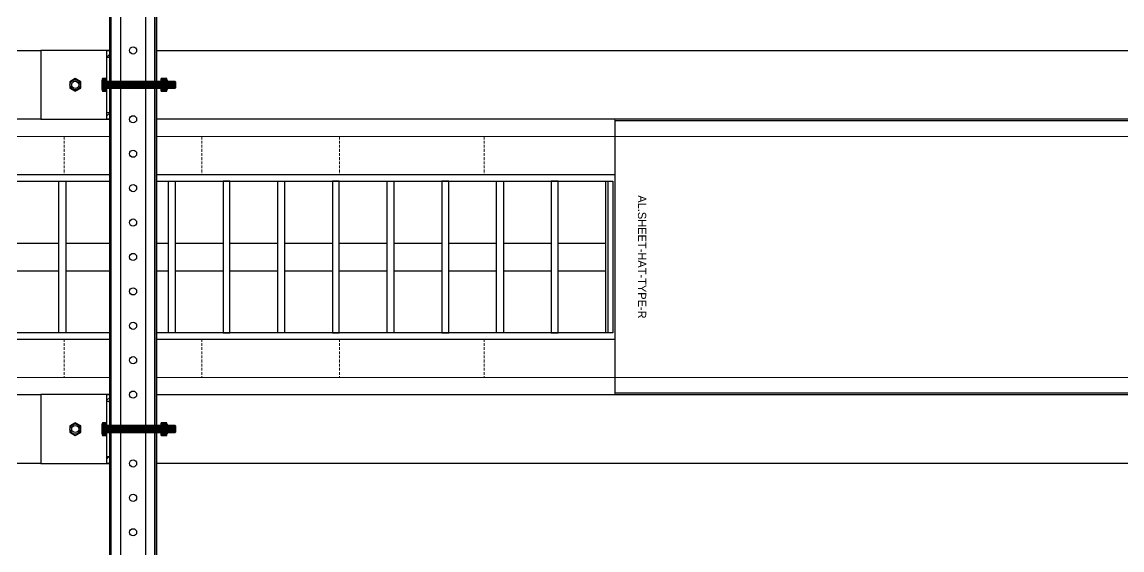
# Model space of a CAD drawing. Header units: millimetres. Extents: x -962357 to -591296, y -223672 to 59420.
# Drawn here: x -786161 to -785361, y -174657 to -174273 of the extents above; entities that cross this region are included whole.
import ezdxf
from ezdxf.enums import TextEntityAlignment as Align

# ---------------------------------------------------------------- set-up
doc = ezdxf.new("R2010")
doc.units = ezdxf.units.MM
doc.linetypes.add('DPA_Hidden 50', pattern=[3, 2, -1])
for name, color, linetype in [('000 - H A T C H', 8, 'Continuous'), ('000 - WIPEOUT', 250, 'Continuous'), ('001 - ASCESSORIES', 251, 'Continuous'), ('A04_TUBE SERIES', 2, 'Continuous'), ('A11_ALU.SOLID SHEET', 2, 'Continuous')]:
    doc.layers.add(name, color=color, linetype=linetype)
doc.layers.add('A-GLAZ-CURT', color=2, linetype='Continuous', lineweight=9)
pattern_1 = [(110, (-0.5, 0), (-0.939693, -0.34202), []), (110, (-0.2012, 0.6409), (-0.939693, -0.34202), [1.25, -0.25, 0, -0.25])]

# ---------------------------------------------------------------- blocks, each defined once
blk = doc.blocks.new('*U4636')
at = {"layer": 'A11_ALU.SOLID SHEET', "color": 0}
blk.add_lwpolyline([(1025, -98.8), (1025, 98.8), (0, 98.8), (0, -98.8)], close=True, dxfattribs=at)
at = {"layer": 'Defpoints', "color": 250}
blk.add_point((0, 0), dxfattribs=at)
blk.add_text('AL.SHEET-HAT-TYPE-R', height=6, rotation=270, dxfattribs=at).set_placement((15, 0), align=Align.BOTTOM_CENTER)
blk = doc.blocks.new('*U4621')
at = {"color": 1}
blk.add_wipeout([(600, -60), (-600, -60), (-600, 60), (600, 60)], dxfattribs=at).dxf.layer = '000 - WIPEOUT'
at = {"layer": '001 - ASCESSORIES', "color": 0}
blk.add_lwpolyline([(600, -60), (-600, -60), (-600, 60), (600, 60)], close=True, dxfattribs=at)
at = {"layer": '001 - ASCESSORIES'}
for points in [[(595, -55), (-595, -55), (-595, 55), (595, 55)], [(201.17, -55), (196.17, -55), (196.17, 55), (201.17, 55)], [(235.9, -55), (240.9, -55), (240.9, 55), (235.9, 55)], [(280.63, -55), (275.63, -55), (275.63, 55), (280.63, 55)], [(315.37, -55), (320.37, -55), (320.37, 55), (315.37, 55)], [(360.1, -55), (355.1, -55), (355.1, 55), (360.1, 55)], [(394.83, -55), (399.83, -55), (399.83, 55), (394.83, 55)], [(439.57, -55), (434.57, -55), (434.57, 55), (439.57, 55)], [(474.3, -55), (479.3, -55), (479.3, 55), (474.3, 55)], [(519.03, -55), (514.03, -55), (514.03, 55), (519.03, 55)], [(553.77, -55), (558.77, -55), (558.77, 55), (553.77, 55)], [(598.5, -55), (593.5, -55), (593.5, 55), (598.5, 55)]]:
    blk.add_lwpolyline(points, close=True, dxfattribs=at)
for points in [[(161.43, 10), (196.17, 10)], [(201.17, 10), (235.9, 10)], [(240.9, 10), (275.63, 10)], [(280.63, 10), (315.37, 10)], [(320.37, 10), (355.1, 10)], [(360.1, 10), (394.83, 10)], [(399.83, 10), (434.57, 10)], [(439.57, 10), (474.3, 10)], [(479.3, 10), (514.03, 10)], [(519.03, 10), (553.77, 10)], [(558.77, 10), (593.5, 10)], [(161.43, -10), (196.17, -10)], [(201.17, -10), (235.9, -10)], [(240.9, -10), (275.63, -10)], [(280.63, -10), (315.37, -10)], [(320.37, -10), (355.1, -10)], [(360.1, -10), (394.83, -10)], [(399.83, -10), (434.57, -10)], [(439.57, -10), (474.3, -10)], [(479.3, -10), (514.03, -10)], [(519.03, -10), (553.77, -10)], [(558.77, -10), (593.5, -10)]]:
    blk.add_lwpolyline(points, dxfattribs=at)
blk = doc.blocks.new('*U4637')
blk.add_attdef('EXTR.OVL-LENGTH_', (-25, -59.09), '', height=5)
blk.add_wipeout([(-25, 0), (25, 0), (25, 7015), (-25, 7015)]).dxf.layer = '000 - WIPEOUT'
at = {"layer": 'A04_TUBE SERIES', "color": 0}
blk.add_lwpolyline([(-25, 0), (25, 0), (25, 7015), (-25, 7015)], close=True, dxfattribs=at)
blk = doc.blocks.new('*U4908')
at = {"color": 6}
blk.add_wipeout([(875, -17), (-875, -17), (-875, 17), (875, 17)], dxfattribs=at).dxf.layer = '000 - WIPEOUT'
at = {"layer": '001 - ASCESSORIES', "color": 0, "linetype": 'ByBlock'}
for p, q in [((875, 15.8), (-875, 15.8)), ((875, -15.8), (-875, -15.8))]:
    blk.add_line(p, q, dxfattribs=at)
at = {"layer": '001 - ASCESSORIES', "color": 1}
blk.add_lwpolyline([(875, 17), (875, -17), (-875, -17), (-875, 17)], close=True, dxfattribs=at)
at = {"layer": '001 - ASCESSORIES', "color": 0, "linetype": 'ByBlock'}
for points in [[(-875, 17), (-875, 9), (875, 9), (875, 17)], [(-875, -9), (-875, -17), (875, -17), (875, -9)]]:
    blk.add_lwpolyline(points, close=True, dxfattribs=at)
at = {"layer": '001 - ASCESSORIES', "color": 1, "linetype": 'Continuous'}
for centre in [(50, 0), (75, 0), (100, 0), (125, 0), (150, 0), (175, 0), (200, 0), (225, 0), (250, 0), (275, 0), (300, 0), (325, 0), (350, 0), (375, 0), (400, 0)]:
    blk.add_circle(centre, 2.6, dxfattribs=at)
blk = doc.blocks.new('000 - ASSCESSORIES_FAMELINE_AL.EXTR._L-PROFILE_50x68mm._non-code_TOP_VIEW')
blk.add_wipeout([(-50, -25), (0, -25), (0, 25), (-50, 25)]).dxf.layer = '000 - WIPEOUT'
at = {"layer": '000 - H A T C H'}
h = blk.add_hatch(dxfattribs=at)
h.set_pattern_fill('ANSI32', color=8, scale=0.5)
h.set_pattern_definition([(45, (-14193.569, 11847.092), (-3.367596, 3.367596), []), (45, (-14191.324, 11847.092), (-3.367596, 3.367596), [])])
h.paths.add_polyline_path([(-2, 20), (0, 20), (0, 25), (-2, 25)])
h.paths.add_polyline_path([(0, -20), (-2, -20), (-2, -25), (0, -25)])
at = {"layer": '001 - ASCESSORIES', "color": 0}
for p, q in [((0, 20), (-2, 20)), ((-2, -20), (0, -20))]:
    blk.add_line(p, q, dxfattribs=at)
at = {"layer": '001 - ASCESSORIES', "color": 1}
blk.add_line((-2, -20), (-2, 20), dxfattribs=at)
at = {"layer": '001 - ASCESSORIES'}
blk.add_lwpolyline([(-50, -25), (0, -25), (0, 25), (-50, 25)], close=True, dxfattribs=at)
at = {"layer": '001 - ASCESSORIES', "color": 0}
for points in [[(-2, 25), (0, 25), (0, 20), (-2, 20)], [(-2, -20), (0, -20), (0, -25), (-2, -25)]]:
    blk.add_lwpolyline(points, close=True, dxfattribs=at)
at = {"layer": '001 - ASCESSORIES', "color": 1}
blk.add_circle((-25, 0), 2.6, dxfattribs=at)
blk = doc.blocks.new('*U4738')
at = {"layer": '001 - ASCESSORIES', "color": 0}
blk.add_blockref('000 - ASSCESSORIES_FAMELINE_AL.EXTR._L-PROFILE_50x68mm._non-code_TOP_VIEW', (0, 0), dxfattribs=at)
blk = doc.blocks.new('*U4683')
blk.add_circle((0, 0), 3.66)
at = {"layer": '001 - ASCESSORIES', "color": 0}
blk.add_lwpolyline([(4.62, 0), (2.31, 4), (-2.31, 4), (-4.62, 0), (-2.31, -4), (2.31, -4)], close=True, dxfattribs=at)
at = {"layer": '001 - ASCESSORIES', "color": 8}
blk.add_circle((0, 0), 3.85, dxfattribs=at)
blk = doc.blocks.new('*U4715')
at = {"layer": '001 - ASCESSORIES', "rotation": 90}
blk.add_blockref('*U4683', (0, 0), dxfattribs=at)
blk = doc.blocks.new('*U4751')
at = {"layer": '001 - ASCESSORIES'}
blk.add_blockref('*U4715', (0, 0), dxfattribs=at)
blk = doc.blocks.new('*U4662')
at = {"color": 1}
for p, q in [((-3.46, 4.5), (3.46, 4.5)), ((-3.46, 0), (3.46, 0))]:
    blk.add_line(p, q, dxfattribs=at)
at = {"color": 0}
for points in [[(-2.31, 4.21, 0.249893), (-4.62, 4.21), (-4.62, 0.29, 0.249893), (-2.31, 0.29)], [(2.31, 4.21, 0.062422), (0, 4.5, 0.062422), (-2.31, 4.21), (-2.31, 0.29, 0.061692), (0, 0, 0.061692), (2.31, 0.29)], [(4.62, 4.21, 0.249893), (2.31, 4.21), (2.31, 0.29, 0.249893), (4.62, 0.29)]]:
    blk.add_lwpolyline(points, format="xyb", close=True, dxfattribs=at)
blk = doc.blocks.new('*U4707')
at = {"layer": '000 - H A T C H'}
h = blk.add_hatch(color=250, dxfattribs=at)
h.dxf.hatch_style = 1
edge = h.paths.add_edge_path()
edge.add_line((0.29, 4.62), (4.21, 4.62))
edge.add_arc((2.05, 3.46), 2.45, 0, 28.06093, ccw=False)
edge.add_line((4.5, 3.46), (4.5, 0.01))
edge.add_arc((-4.86, 0), 9.36, -0.02392, 0.02392, ccw=False)
edge.add_line((4.5, 0), (4.5, 0))
edge.add_arc((-4.86, 0), 9.36, -0.02392, 0.02392, ccw=False)
edge.add_line((4.5, -0.01), (4.5, -3.46))
edge.add_arc((2.05, -3.46), 2.45, -28.06093, 0, ccw=False)
edge.add_line((4.21, -4.62), (0.29, -4.62))
edge.add_arc((2.45, -3.46), 2.45, 180, 208.06093, ccw=False)
edge.add_line((0, -3.46), (0, 3.46))
edge.add_arc((2.45, 3.46), 2.45, 151.93907, 180, ccw=False)
at = {"layer": '001 - ASCESSORIES', "color": 0, "rotation": 270}
blk.add_blockref('*U4662', (0, 0), dxfattribs=at)
blk = doc.blocks.new('*U4682')
at = {"color": 1}
for p, q in [((-3.46, 3.5), (3.46, 3.5)), ((-3.46, 0), (3.46, 0))]:
    blk.add_line(p, q, dxfattribs=at)
at = {"color": 0}
for points in [[(-2.31, 3.21, 0.249855), (-4.62, 3.21), (-4.62, 0.29, 0.249855), (-2.31, 0.29)], [(2.31, 3.21, 0.062432), (0, 3.5, 0.062432), (-2.31, 3.21), (-2.31, 0.29, 0.061701), (0, 0, 0.061701), (2.31, 0.29)], [(4.62, 3.21, 0.249855), (2.31, 3.21), (2.31, 0.29, 0.249855), (4.62, 0.29)]]:
    blk.add_lwpolyline(points, format="xyb", close=True, dxfattribs=at)
blk = doc.blocks.new('*U4694')
at = {"layer": '000 - H A T C H'}
h = blk.add_hatch(dxfattribs=at)
h.set_pattern_fill('ANSI35', color=8, scale=4, angle=65)
h.set_pattern_definition(pattern_1)
h.paths.add_polyline_path([(0, -2.5), (49.5, -2.5), (49.5, 2.5), (0, 2.5)])
at = {"color": 8}
blk.add_line((49.5, -2.5), (49.5, 2.5), dxfattribs=at)
at = {"color": 1}
blk.add_lwpolyline([(49.5, 2.5), (0, 2.5), (0, -2.5), (49.5, -2.5), (50, -2), (50, 2)], close=True, dxfattribs=at)
blk = doc.blocks.new('*U4746')
at = {"layer": '000 - H A T C H'}
h = blk.add_hatch(color=250, dxfattribs=at)
h.dxf.hatch_style = 1
edge = h.paths.add_edge_path()
edge.add_line((-0.29, -4.62), (-3.21, -4.62))
edge.add_arc((-1.05, -3.46), 2.45, 180, 208.05689, ccw=False)
edge.add_line((-3.5, -3.46), (-3.5, -0.01))
edge.add_arc((5.86, 0), 9.36, 179.97608, 180.02392, ccw=False)
edge.add_line((-3.5, 0), (-3.5, 0))
edge.add_arc((5.86, 0), 9.36, 179.97608, 180.02392, ccw=False)
edge.add_line((-3.5, 0.01), (-3.5, 3.46))
edge.add_arc((-1.05, 3.46), 2.45, 151.94311, 180, ccw=False)
edge.add_line((-3.21, 4.62), (-0.29, 4.62))
edge.add_arc((-2.45, 3.46), 2.45, 360, 388.05689, ccw=False)
edge.add_line((0, 3.46), (0, -3.46))
edge.add_arc((-2.45, -3.46), 2.45, 331.94311, 360, ccw=False)
blk.add_blockref('*U4694', (0, 0))
at = {"layer": '001 - ASCESSORIES', "rotation": 90}
blk.add_blockref('*U4682', (0, 0), dxfattribs=at)
blk = doc.blocks.new('*U4752')
at = {"layer": '001 - ASCESSORIES'}
for name, p in [('*U4746', (0, 0)), ('*U4707', (39.2, -0.01))]:
    blk.add_blockref(name, p, dxfattribs=at)
blk = doc.blocks.new('*U4794')
at = {"color": 2}
blk.add_blockref('*U4738', (0, 0), dxfattribs=at)
for name, p in [('*U4751', (-25, 0)), ('*U4752', (-2, 0))]:
    blk.add_blockref(name, p)
blk = doc.blocks.new('*U4956')
at = {"layer": 'A11_ALU.SOLID SHEET', "color": 1}
blk.add_blockref('*U4636', (-41050, 1330.5), dxfattribs=at)
blk.add_blockref('*U4621', (-41650, 1330.5))
at = {"layer": 'A04_TUBE SERIES', "color": 0, "linetype": 'ByBlock', "xscale": -1, "rotation": 90}
for p in [(-40025, 1455.5), (-40025, 1205.5)]:
    blk.add_blockref('*U4637', p, dxfattribs=at)
at = {"layer": '001 - ASCESSORIES', "linetype": 'ByBlock', "rotation": 270}
blk.add_blockref('*U4908', (-41400, 1530.5), dxfattribs=at)
at = {"layer": '001 - ASCESSORIES', "linetype": 'ByBlock'}
for p in [(-41417, 1455.5), (-41417, 1205.5)]:
    blk.add_blockref('*U4794', p, dxfattribs=at)
blk = doc.blocks.new('DPA_CP_Metal Ceiling Luminaire2 - Linear Luminaire-12437131-4160-01 UPPER PLATFORM LEVEL - REFLECTED CEILING PLAN')
at = {"layer": 'A-GLAZ-CURT'}
for p, q in [((-842129.95, 7249.03), (-840929.95, 7249.03)), ((-840929.95, 7249.03), (-842129.95, 7249.03)), ((-842129.95, 7249.03), (-840929.95, 7249.03)), ((-840929.95, 7249.03), (-840929.95, 6974.03)), ((-840929.95, 6974.03), (-840929.95, 7249.03)), ((-840929.95, 7211.53), (-840929.95, 6974.03)), ((-842129.95, 7199.03), (-840929.95, 7199.03)), ((-842129.95, 7024.03), (-840929.95, 7024.03)), ((-840929.95, 6974.03), (-842129.95, 6974.03)), ((-840929.95, 6974.03), (-842129.95, 6974.03)), ((-842129.95, 6974.03), (-840929.95, 6974.03))]:
    blk.add_line(p, q, dxfattribs=at)
at = {"layer": 'A-GLAZ-CURT', "linetype": 'DPA_Hidden 50'}
for p, q in [((-841329.95, 7199.03), (-841329.95, 7024.03)), ((-841229.95, 7199.03), (-841229.95, 7024.03)), ((-841129.95, 7199.03), (-841129.95, 7024.03)), ((-841024.95, 7199.03), (-841024.95, 7024.03))]:
    blk.add_line(p, q, dxfattribs=at)
blk = doc.blocks.new('DPA_CP_Metal Ceiling Panel1 - Horizontal with Gap-16055486-4160-01 UPPER PLATFORM LEVEL - REFLECTED CEILING PLAN')
at = {"layer": 'A-GLAZ-CURT'}
for p, q in [((-784457.37, 4774.02), (-784457.37, 5049.02)), ((-784457.37, 4774.02), (-784457.37, 5049.02)), ((-784457.37, 5049.02), (-783432.37, 5049.02)), ((-784457.37, 5049.02), (-783432.37, 5049.02)), ((-784457.37, 4774.02), (-784457.37, 5049.02)), ((-784457.37, 4999.02), (-783432.37, 4999.02)), ((-784457.37, 4824.02), (-783432.37, 4824.02)), ((-784457.37, 4774.02), (-783432.37, 4774.02)), ((-783432.37, 4774.02), (-784457.37, 4774.02)), ((-783432.37, 4774.02), (-784457.37, 4774.02))]:
    blk.add_line(p, q, dxfattribs=at)
blk = doc.blocks.new('*U442')
at = {"layer": 'A11_ALU.SOLID SHEET', "color": 0}
blk.add_lwpolyline([(1025, -98.8), (1025, 98.8), (0, 98.8), (0, -98.8)], close=True, dxfattribs=at)
at = {"layer": 'Defpoints', "color": 250}
blk.add_point((0, 0), dxfattribs=at)
blk.add_text('AL.SHEET-HAT-TYPE-R', height=6, rotation=270, dxfattribs=at).set_placement((15, 0), align=Align.BOTTOM_CENTER)
blk = doc.blocks.new('*U453')
at = {"color": 1}
blk.add_wipeout([(600, -60), (-600, -60), (-600, 60), (600, 60)], dxfattribs=at).dxf.layer = '000 - WIPEOUT'
at = {"layer": '001 - ASCESSORIES', "color": 0}
blk.add_lwpolyline([(600, -60), (-600, -60), (-600, 60), (600, 60)], close=True, dxfattribs=at)
at = {"layer": '001 - ASCESSORIES'}
for points in [[(595, -55), (-595, -55), (-595, 55), (595, 55)], [(201.17, -55), (196.17, -55), (196.17, 55), (201.17, 55)], [(235.9, -55), (240.9, -55), (240.9, 55), (235.9, 55)], [(280.63, -55), (275.63, -55), (275.63, 55), (280.63, 55)], [(315.37, -55), (320.37, -55), (320.37, 55), (315.37, 55)], [(360.1, -55), (355.1, -55), (355.1, 55), (360.1, 55)], [(394.83, -55), (399.83, -55), (399.83, 55), (394.83, 55)], [(439.57, -55), (434.57, -55), (434.57, 55), (439.57, 55)], [(474.3, -55), (479.3, -55), (479.3, 55), (474.3, 55)], [(519.03, -55), (514.03, -55), (514.03, 55), (519.03, 55)], [(553.77, -55), (558.77, -55), (558.77, 55), (553.77, 55)], [(598.5, -55), (593.5, -55), (593.5, 55), (598.5, 55)]]:
    blk.add_lwpolyline(points, close=True, dxfattribs=at)
for points in [[(161.43, 10), (196.17, 10)], [(201.17, 10), (235.9, 10)], [(240.9, 10), (275.63, 10)], [(280.63, 10), (315.37, 10)], [(320.37, 10), (355.1, 10)], [(360.1, 10), (394.83, 10)], [(399.83, 10), (434.57, 10)], [(439.57, 10), (474.3, 10)], [(479.3, 10), (514.03, 10)], [(519.03, 10), (553.77, 10)], [(558.77, 10), (593.5, 10)], [(161.43, -10), (196.17, -10)], [(201.17, -10), (235.9, -10)], [(240.9, -10), (275.63, -10)], [(280.63, -10), (315.37, -10)], [(320.37, -10), (355.1, -10)], [(360.1, -10), (394.83, -10)], [(399.83, -10), (434.57, -10)], [(439.57, -10), (474.3, -10)], [(479.3, -10), (514.03, -10)], [(519.03, -10), (553.77, -10)], [(558.77, -10), (593.5, -10)]]:
    blk.add_lwpolyline(points, dxfattribs=at)
blk = doc.blocks.new('*U719')
blk.add_attdef('EXTR.OVL-LENGTH_', (-25, -59.09), '', height=5)
blk.add_wipeout([(-25, 0), (25, 0), (25, 7015), (-25, 7015)]).dxf.layer = '000 - WIPEOUT'
at = {"layer": 'A04_TUBE SERIES', "color": 0}
blk.add_lwpolyline([(-25, 0), (25, 0), (25, 7015), (-25, 7015)], close=True, dxfattribs=at)
blk = doc.blocks.new('*U522')
at = {"color": 6}
blk.add_wipeout([(875, -17), (-875, -17), (-875, 17), (875, 17)], dxfattribs=at).dxf.layer = '000 - WIPEOUT'
at = {"layer": '001 - ASCESSORIES', "color": 0, "linetype": 'ByBlock'}
for p, q in [((875, 15.8), (-875, 15.8)), ((875, -15.8), (-875, -15.8))]:
    blk.add_line(p, q, dxfattribs=at)
at = {"layer": '001 - ASCESSORIES', "color": 1}
blk.add_lwpolyline([(875, 17), (875, -17), (-875, -17), (-875, 17)], close=True, dxfattribs=at)
at = {"layer": '001 - ASCESSORIES', "color": 0, "linetype": 'ByBlock'}
for points in [[(-875, 17), (-875, 9), (875, 9), (875, 17)], [(-875, -9), (-875, -17), (875, -17), (875, -9)]]:
    blk.add_lwpolyline(points, close=True, dxfattribs=at)
at = {"layer": '001 - ASCESSORIES', "color": 1, "linetype": 'Continuous'}
for centre in [(50, 0), (75, 0), (100, 0), (125, 0), (150, 0), (175, 0), (200, 0), (225, 0), (250, 0), (275, 0), (300, 0), (325, 0), (350, 0), (375, 0), (400, 0)]:
    blk.add_circle(centre, 2.6, dxfattribs=at)
blk = doc.blocks.new('*U573')
at = {"layer": '001 - ASCESSORIES', "color": 0}
blk.add_blockref('000 - ASSCESSORIES_FAMELINE_AL.EXTR._L-PROFILE_50x68mm._non-code_TOP_VIEW', (0, 0), dxfattribs=at)
blk = doc.blocks.new('*U352')
blk.add_circle((0, 0), 3.66)
at = {"layer": '001 - ASCESSORIES', "color": 0}
blk.add_lwpolyline([(4.62, 0), (2.31, 4), (-2.31, 4), (-4.62, 0), (-2.31, -4), (2.31, -4)], close=True, dxfattribs=at)
at = {"layer": '001 - ASCESSORIES', "color": 8}
blk.add_circle((0, 0), 3.85, dxfattribs=at)
blk = doc.blocks.new('*U662')
at = {"layer": '001 - ASCESSORIES', "rotation": 90}
blk.add_blockref('*U352', (0, 0), dxfattribs=at)
blk = doc.blocks.new('*U569')
at = {"layer": '001 - ASCESSORIES'}
blk.add_blockref('*U662', (0, 0), dxfattribs=at)
blk = doc.blocks.new('*U349')
at = {"color": 1}
for p, q in [((-3.46, 4.5), (3.46, 4.5)), ((-3.46, 0), (3.46, 0))]:
    blk.add_line(p, q, dxfattribs=at)
at = {"color": 0}
for points in [[(-2.31, 4.21, 0.249893), (-4.62, 4.21), (-4.62, 0.29, 0.249893), (-2.31, 0.29)], [(2.31, 4.21, 0.062422), (0, 4.5, 0.062422), (-2.31, 4.21), (-2.31, 0.29, 0.061692), (0, 0, 0.061692), (2.31, 0.29)], [(4.62, 4.21, 0.249893), (2.31, 4.21), (2.31, 0.29, 0.249893), (4.62, 0.29)]]:
    blk.add_lwpolyline(points, format="xyb", close=True, dxfattribs=at)
blk = doc.blocks.new('*U667')
at = {"layer": '000 - H A T C H'}
h = blk.add_hatch(color=250, dxfattribs=at)
h.dxf.hatch_style = 1
edge = h.paths.add_edge_path()
edge.add_line((0.29, 4.62), (4.21, 4.62))
edge.add_arc((2.05, 3.46), 2.45, 0, 28.06093, ccw=False)
edge.add_line((4.5, 3.46), (4.5, 0.01))
edge.add_arc((-4.86, 0), 9.36, -0.02392, 0.02392, ccw=False)
edge.add_line((4.5, 0), (4.5, 0))
edge.add_arc((-4.86, 0), 9.36, -0.02392, 0.02392, ccw=False)
edge.add_line((4.5, -0.01), (4.5, -3.46))
edge.add_arc((2.05, -3.46), 2.45, -28.06093, 0, ccw=False)
edge.add_line((4.21, -4.62), (0.29, -4.62))
edge.add_arc((2.45, -3.46), 2.45, 180, 208.06093, ccw=False)
edge.add_line((0, -3.46), (0, 3.46))
edge.add_arc((2.45, 3.46), 2.45, 151.93907, 180, ccw=False)
at = {"layer": '001 - ASCESSORIES', "color": 0, "rotation": 270}
blk.add_blockref('*U349', (0, 0), dxfattribs=at)
blk = doc.blocks.new('*U351')
at = {"color": 1}
for p, q in [((-3.46, 3.5), (3.46, 3.5)), ((-3.46, 0), (3.46, 0))]:
    blk.add_line(p, q, dxfattribs=at)
at = {"color": 0}
for points in [[(-2.31, 3.21, 0.249855), (-4.62, 3.21), (-4.62, 0.29, 0.249855), (-2.31, 0.29)], [(2.31, 3.21, 0.062432), (0, 3.5, 0.062432), (-2.31, 3.21), (-2.31, 0.29, 0.061701), (0, 0, 0.061701), (2.31, 0.29)], [(4.62, 3.21, 0.249855), (2.31, 3.21), (2.31, 0.29, 0.249855), (4.62, 0.29)]]:
    blk.add_lwpolyline(points, format="xyb", close=True, dxfattribs=at)
blk = doc.blocks.new('*U363')
at = {"layer": '000 - H A T C H'}
h = blk.add_hatch(dxfattribs=at)
h.set_pattern_fill('ANSI35', color=8, scale=4, angle=65)
h.set_pattern_definition(pattern_1)
h.paths.add_polyline_path([(0, -2.5), (49.5, -2.5), (49.5, 2.5), (0, 2.5)])
at = {"color": 8}
blk.add_line((49.5, -2.5), (49.5, 2.5), dxfattribs=at)
at = {"color": 1}
blk.add_lwpolyline([(49.5, 2.5), (0, 2.5), (0, -2.5), (49.5, -2.5), (50, -2), (50, 2)], close=True, dxfattribs=at)
blk = doc.blocks.new('*U584')
at = {"layer": '000 - H A T C H'}
h = blk.add_hatch(color=250, dxfattribs=at)
h.dxf.hatch_style = 1
edge = h.paths.add_edge_path()
edge.add_line((-0.29, -4.62), (-3.21, -4.62))
edge.add_arc((-1.05, -3.46), 2.45, 180, 208.05689, ccw=False)
edge.add_line((-3.5, -3.46), (-3.5, -0.01))
edge.add_arc((5.86, 0), 9.36, 179.97608, 180.02392, ccw=False)
edge.add_line((-3.5, 0), (-3.5, 0))
edge.add_arc((5.86, 0), 9.36, 179.97608, 180.02392, ccw=False)
edge.add_line((-3.5, 0.01), (-3.5, 3.46))
edge.add_arc((-1.05, 3.46), 2.45, 151.94311, 180, ccw=False)
edge.add_line((-3.21, 4.62), (-0.29, 4.62))
edge.add_arc((-2.45, 3.46), 2.45, 360, 388.05689, ccw=False)
edge.add_line((0, 3.46), (0, -3.46))
edge.add_arc((-2.45, -3.46), 2.45, 331.94311, 360, ccw=False)
blk.add_blockref('*U363', (0, 0))
at = {"layer": '001 - ASCESSORIES', "rotation": 90}
blk.add_blockref('*U351', (0, 0), dxfattribs=at)
blk = doc.blocks.new('*U680')
at = {"layer": '001 - ASCESSORIES'}
for name, p in [('*U584', (0, 0)), ('*U667', (39.2, -0.01))]:
    blk.add_blockref(name, p, dxfattribs=at)
blk = doc.blocks.new('*U681')
at = {"color": 2}
blk.add_blockref('*U573', (0, 0), dxfattribs=at)
for name, p in [('*U569', (-25, 0)), ('*U680', (-2, 0))]:
    blk.add_blockref(name, p)

msp = doc.modelspace()

# ---------------------------------------------------------------- block references
at = {"layer": 'A-GLAZ-CURT'}
for name, p in [('DPA_CP_Metal Ceiling Luminaire2 - Linear Luminaire-12437131-4160-01 UPPER PLATFORM LEVEL - REFLECTED CEILING PLAN', (55200, -181555.5)), ('DPA_CP_Metal Ceiling Panel1 - Horizontal with Gap-16055486-4160-01 UPPER PLATFORM LEVEL - REFLECTED CEILING PLAN', (-1272.5, -179355.5))]:
    msp.add_blockref(name, p, dxfattribs=at)

# ---------------------------------------------------------------- next in the draw order: block references
msp.add_blockref('*U4956', (-744680, -175774.39))

# ---------------------------------------------------------------- next in the draw order: block references
at = {"layer": 'A11_ALU.SOLID SHEET', "color": 1}
msp.add_blockref('*U442', (-785730, -174443.89), dxfattribs=at)

# ---------------------------------------------------------------- next in the draw order: block references
msp.add_blockref('*U453', (-786330, -174443.89))
at = {"layer": 'A04_TUBE SERIES', "color": 0, "linetype": 'ByBlock', "xscale": -1, "rotation": 90}
for p in [(-784705, -174318.89), (-784705, -174568.89)]:
    msp.add_blockref('*U719', p, dxfattribs=at)

# ---------------------------------------------------------------- next in the draw order: block references
at = {"layer": '001 - ASCESSORIES', "linetype": 'ByBlock', "rotation": 270}
msp.add_blockref('*U522', (-786080, -174243.89), dxfattribs=at)

# ---------------------------------------------------------------- next in the draw order: block references
at = {"layer": '001 - ASCESSORIES', "linetype": 'ByBlock'}
for p in [(-786097, -174318.89), (-786097, -174568.89)]:
    msp.add_blockref('*U681', p, dxfattribs=at)

doc.saveas('drawing.dxf')
